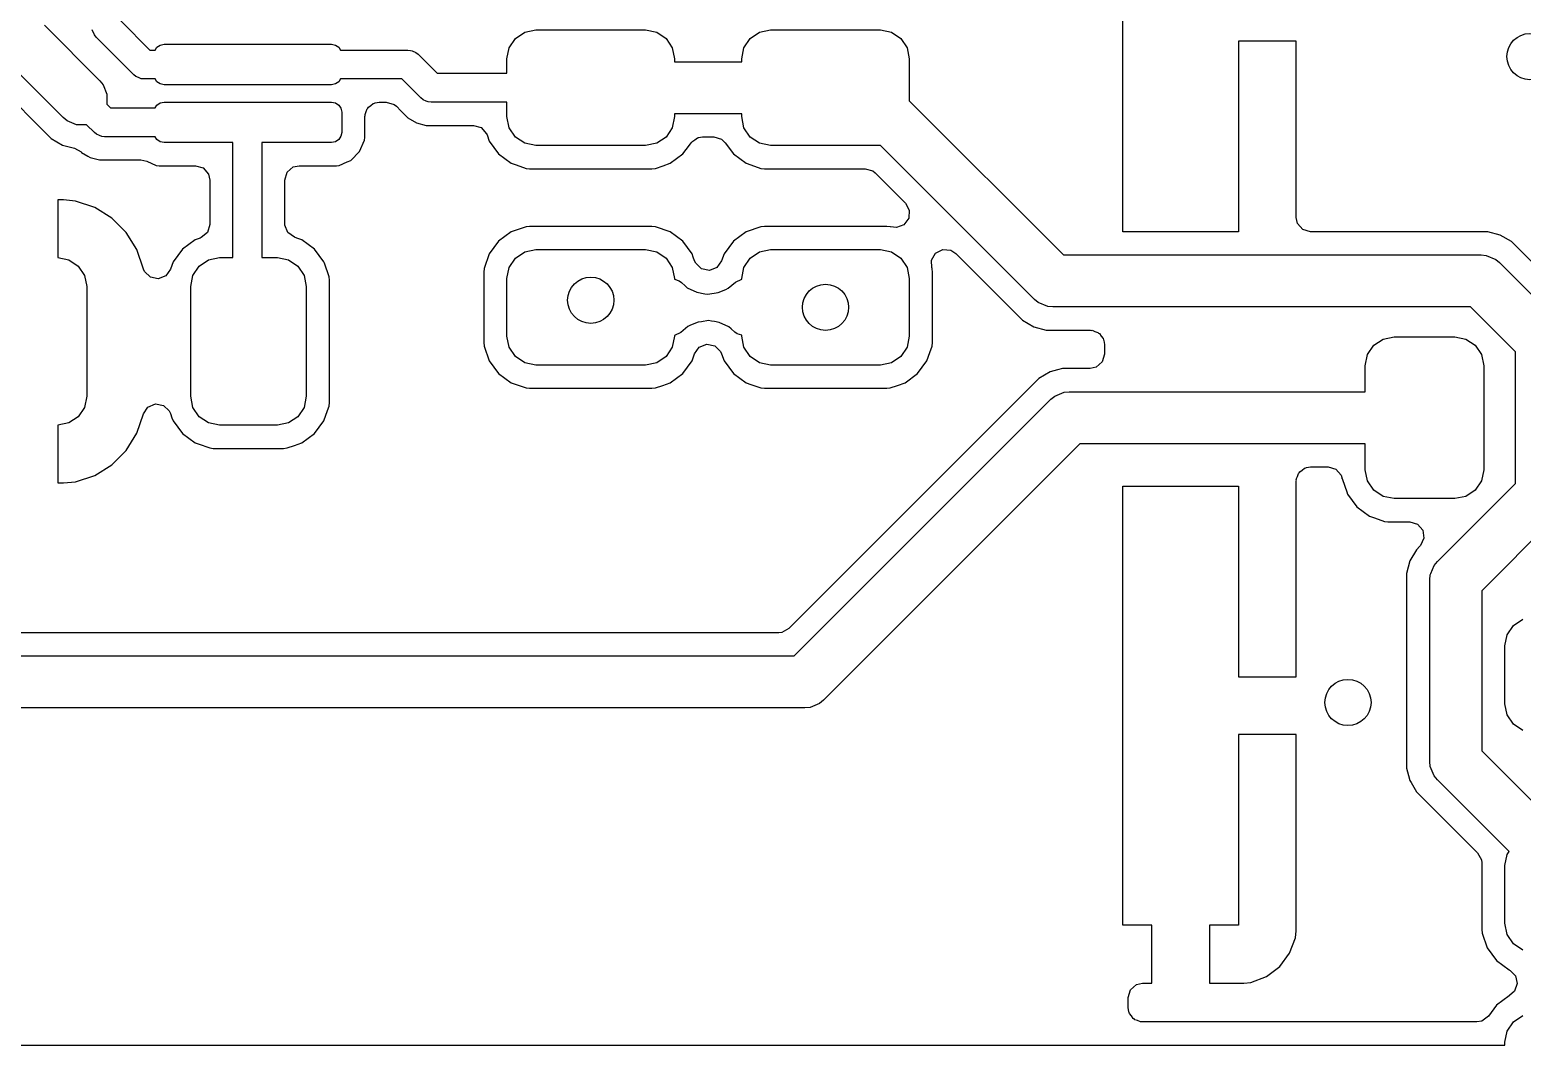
# Model space of a CAD drawing. Extents: x 0.21 to 2.59, y 0.21 to 1.79.
# Drawn here: x 1.634 to 2.142, y 0.766 to 1.112 of the extents above; entities that cross this region are included whole.
import ezdxf

# ---------------------------------------------------------------- set-up
doc = ezdxf.new("R2010")
doc.units = 0
doc.header["$MEASUREMENT"] = 0
doc.layers.add('BLACK', color=7, linetype='CONTINUOUS')

msp = doc.modelspace()

# ---------------------------------------------------------------- linework, layer by layer
at = {"layer": 'BLACK', "linetype": 'CONTINUOUS'}
for p, q in [((2.0063, 1.04331), (2.0063, 1.19291)), ((1.63886, 1.11367), (1.65776, 1.09476)), ((1.66492, 1.11516), (1.67484, 1.10524)), ((1.65591, 1.11038), (1.65517, 1.11216)), ((1.65652, 1.10964), (1.65591, 1.11038)), ((1.65591, 1.11038), (1.65591, 1.11038)), ((1.66932, 1.09684), (1.65652, 1.10964)), ((1.79721, 1.10601), (1.79934, 1.1092)), ((1.79934, 1.1092), (1.80253, 1.11134)), ((1.80253, 1.11134), (1.8063, 1.11209)), ((1.8063, 1.11209), (1.8437, 1.11209)), ((1.8437, 1.11209), (1.84747, 1.11134)), ((1.84747, 1.11134), (1.85066, 1.1092)), ((1.85066, 1.1092), (1.85279, 1.10601)), ((1.87721, 1.10601), (1.87934, 1.1092)), ((1.87934, 1.1092), (1.88253, 1.11134)), ((1.88253, 1.11134), (1.8863, 1.11209)), ((1.8863, 1.11209), (1.9237, 1.11209)), ((1.9237, 1.11209), (1.92747, 1.11134)), ((1.92747, 1.11134), (1.93066, 1.1092)), ((1.93066, 1.1092), (1.93279, 1.10601)), ((1.64524, 1.08224), (1.62374, 1.10374)), ((1.67484, 1.10524), (1.67655, 1.10524)), ((1.67655, 1.10524), (1.67719, 1.1062)), ((1.67719, 1.1062), (1.67831, 1.10694)), ((1.67831, 1.10694), (1.67963, 1.1072)), ((1.67963, 1.1072), (1.73671, 1.1072)), ((1.73671, 1.1072), (1.73803, 1.10694)), ((1.73803, 1.10694), (1.73915, 1.1062)), ((1.73915, 1.1062), (1.73979, 1.10524)), ((1.73979, 1.10524), (1.76269, 1.10524)), ((1.76269, 1.10524), (1.76365, 1.10514)), ((1.76365, 1.10514), (1.76365, 1.10514)), ((1.76365, 1.10514), (1.76416, 1.10493)), ((1.76416, 1.10493), (1.76542, 1.10441)), ((1.76542, 1.10441), (1.76542, 1.10441)), ((1.76542, 1.10441), (1.76616, 1.10379)), ((1.76616, 1.10379), (1.77264, 1.09732)), ((1.79646, 1.10224), (1.79721, 1.10601)), ((1.85279, 1.10601), (1.85354, 1.10224)), ((1.87646, 1.10224), (1.87721, 1.10601)), ((1.93279, 1.10601), (1.93354, 1.10224)), ((2.06535, 1.10827), (2.04567, 1.10827)), ((2.04567, 1.10827), (2.04567, 1.04331)), ((2.06535, 1.04821), (2.06535, 1.10827)), ((1.6166, 1.09971), (1.64121, 1.0751)), ((1.79646, 1.09732), (1.79646, 1.10224)), ((1.85354, 1.10224), (1.85354, 1.10126)), ((1.85354, 1.10126), (1.87646, 1.10126)), ((1.87646, 1.10126), (1.87646, 1.10224)), ((1.93354, 1.10224), (1.93354, 1.08798)), ((1.65776, 1.09476), (1.65887, 1.09342)), ((1.65887, 1.09342), (1.66019, 1.09023)), ((1.67007, 1.09622), (1.66932, 1.09684)), ((1.67089, 1.09588), (1.67007, 1.09622)), ((1.67007, 1.09622), (1.67007, 1.09622)), ((1.67184, 1.09549), (1.67089, 1.09588)), ((1.6728, 1.09539), (1.67184, 1.09549)), ((1.67184, 1.09549), (1.67184, 1.09549)), ((1.67655, 1.09539), (1.6728, 1.09539)), ((1.67719, 1.09443), (1.67655, 1.09539)), ((1.67831, 1.09369), (1.67719, 1.09443)), ((1.67963, 1.09343), (1.67831, 1.09369)), ((1.73671, 1.09343), (1.67963, 1.09343)), ((1.73803, 1.09369), (1.73671, 1.09343)), ((1.73915, 1.09443), (1.73803, 1.09369)), ((1.73979, 1.09539), (1.73915, 1.09443)), ((1.76065, 1.09539), (1.73979, 1.09539)), ((1.76712, 1.08892), (1.76065, 1.09539)), ((1.77264, 1.09732), (1.79646, 1.09732)), ((1.66019, 1.09023), (1.66019, 1.08677)), ((1.76786, 1.08831), (1.76712, 1.08892)), ((1.7689, 1.08788), (1.76786, 1.08831)), ((1.76786, 1.08831), (1.76786, 1.08831)), ((1.66019, 1.08677), (1.66019, 1.08677)), ((1.66019, 1.08677), (1.66141, 1.08555)), ((1.66141, 1.08555), (1.67655, 1.08555)), ((1.67655, 1.08555), (1.67719, 1.08651)), ((1.67719, 1.08651), (1.67831, 1.08726)), ((1.67831, 1.08726), (1.67963, 1.08752)), ((1.67963, 1.08752), (1.73671, 1.08752)), ((1.73671, 1.08752), (1.73803, 1.08726)), ((1.73803, 1.08726), (1.73915, 1.08651)), ((1.73915, 1.08651), (1.7399, 1.08539)), ((1.7399, 1.08539), (1.74016, 1.08407)), ((1.74016, 1.08407), (1.74016, 1.07719)), ((1.74805, 1.08262), (1.74815, 1.08296)), ((1.7481, 1.08331), (1.74853, 1.08426)), ((1.74815, 1.08296), (1.7481, 1.08331)), ((1.74853, 1.08426), (1.74883, 1.08526)), ((1.74883, 1.08526), (1.7491, 1.08549)), ((1.7491, 1.08549), (1.74924, 1.08582)), ((1.74924, 1.08582), (1.75012, 1.08638)), ((1.75012, 1.08638), (1.7509, 1.08706)), ((1.7509, 1.08706), (1.75132, 1.08715)), ((1.75132, 1.08715), (1.75156, 1.0873)), ((1.75156, 1.0873), (1.75293, 1.0875)), ((1.75293, 1.0875), (1.75535, 1.0875)), ((1.75535, 1.0875), (1.75799, 1.08673)), ((1.75799, 1.08673), (1.75881, 1.08607)), ((1.75881, 1.08607), (1.76034, 1.08453)), ((1.76034, 1.08453), (1.76034, 1.08453)), ((1.76034, 1.08453), (1.76273, 1.08215)), ((1.76964, 1.08757), (1.7689, 1.08788)), ((1.7706, 1.08748), (1.76964, 1.08757)), ((1.76964, 1.08757), (1.76964, 1.08757)), ((1.79646, 1.08748), (1.7706, 1.08748)), ((1.79646, 1.08256), (1.79646, 1.08748)), ((1.87646, 1.08354), (1.85354, 1.08354)), ((1.85354, 1.08354), (1.85354, 1.08256)), ((1.87646, 1.08256), (1.87646, 1.08354)), ((1.93354, 1.08798), (1.98609, 1.03543)), ((1.64658, 1.08113), (1.64524, 1.08224)), ((1.64977, 1.07981), (1.64658, 1.08113)), ((1.65323, 1.07981), (1.64977, 1.07981)), ((1.65589, 1.07715), (1.65323, 1.07981)), ((1.65323, 1.07981), (1.65323, 1.07981)), ((1.74805, 1.07549), (1.74805, 1.08262)), ((1.76273, 1.08215), (1.76273, 1.08215)), ((1.76273, 1.08215), (1.76273, 1.08215)), ((1.76273, 1.08215), (1.76565, 1.08046)), ((1.76565, 1.08046), (1.76565, 1.08046)), ((1.76565, 1.08046), (1.76891, 1.07959)), ((1.76891, 1.07959), (1.77229, 1.07959)), ((1.77229, 1.07959), (1.78508, 1.07959)), ((1.78508, 1.07959), (1.78772, 1.07881)), ((1.78772, 1.07881), (1.78953, 1.07673)), ((1.79721, 1.07879), (1.79646, 1.08256)), ((1.79934, 1.0756), (1.79721, 1.07879)), ((1.85279, 1.07879), (1.85066, 1.0756)), ((1.85354, 1.08256), (1.85279, 1.07879)), ((1.87721, 1.07879), (1.87646, 1.08256)), ((1.87934, 1.0756), (1.87721, 1.07879)), ((1.64121, 1.0751), (1.64503, 1.07289)), ((1.64503, 1.07289), (1.64917, 1.07178)), ((1.65664, 1.07654), (1.65589, 1.07715)), ((1.65768, 1.07611), (1.65664, 1.07654)), ((1.65664, 1.07654), (1.65664, 1.07654)), ((1.65841, 1.0758), (1.65768, 1.07611)), ((1.65937, 1.07571), (1.65841, 1.0758)), ((1.65841, 1.0758), (1.65841, 1.0758)), ((1.67655, 1.07571), (1.65937, 1.07571)), ((1.67719, 1.07475), (1.67655, 1.07571)), ((1.67831, 1.074), (1.67719, 1.07475)), ((1.67963, 1.07374), (1.67831, 1.074)), ((1.70308, 1.07374), (1.67963, 1.07374)), ((1.70308, 1.03454), (1.70308, 1.07374)), ((1.73671, 1.07374), (1.71292, 1.07374)), ((1.71292, 1.07374), (1.71292, 1.03454)), ((1.73803, 1.074), (1.73671, 1.07374)), ((1.73915, 1.07475), (1.73803, 1.074)), ((1.7399, 1.07587), (1.73915, 1.07475)), ((1.74016, 1.07719), (1.7399, 1.07587)), ((1.74623, 1.07067), (1.74794, 1.07454)), ((1.74794, 1.07454), (1.74805, 1.07549)), ((1.78953, 1.07673), (1.78969, 1.07632)), ((1.78969, 1.07632), (1.79044, 1.07418)), ((1.79044, 1.07418), (1.79362, 1.06988)), ((1.80253, 1.07347), (1.79934, 1.0756)), ((1.8063, 1.07272), (1.80253, 1.07347)), ((1.84747, 1.07347), (1.8437, 1.07272)), ((1.85066, 1.0756), (1.84747, 1.07347)), ((1.85638, 1.06988), (1.85861, 1.07289)), ((1.85861, 1.07289), (1.85918, 1.07367)), ((1.85918, 1.07367), (1.85934, 1.07379)), ((1.85934, 1.07379), (1.85942, 1.07396)), ((1.85942, 1.07396), (1.86042, 1.07461)), ((1.86042, 1.07461), (1.86137, 1.07533)), ((1.86137, 1.07533), (1.86161, 1.07537)), ((1.86161, 1.07537), (1.86173, 1.07545)), ((1.86173, 1.07545), (1.86311, 1.07565)), ((1.86311, 1.07565), (1.86689, 1.07565)), ((1.86689, 1.07565), (1.86953, 1.07487)), ((1.86953, 1.07487), (1.87082, 1.07367)), ((1.87082, 1.07367), (1.87362, 1.06988)), ((1.88253, 1.07347), (1.87934, 1.0756)), ((1.8863, 1.07272), (1.88253, 1.07347)), ((1.64917, 1.07178), (1.65136, 1.07052)), ((1.65136, 1.07052), (1.6515, 1.07038)), ((1.6515, 1.07038), (1.6515, 1.07038)), ((1.6515, 1.07038), (1.6515, 1.07038)), ((1.6515, 1.07038), (1.65365, 1.06913)), ((1.65365, 1.06913), (1.65442, 1.06869)), ((1.65442, 1.06869), (1.65768, 1.06781)), ((1.65768, 1.06781), (1.67175, 1.06781)), ((1.67175, 1.06781), (1.67372, 1.0674)), ((1.74323, 1.06767), (1.74623, 1.07067)), ((1.79362, 1.06988), (1.79792, 1.0667)), ((1.8437, 1.07272), (1.8063, 1.07272)), ((1.85208, 1.0667), (1.85638, 1.06988)), ((1.87362, 1.06988), (1.87362, 1.06988)), ((1.87362, 1.06988), (1.87362, 1.06988)), ((1.87362, 1.06988), (1.87792, 1.0667)), ((1.9237, 1.07272), (1.8863, 1.07272)), ((1.92375, 1.07273), (1.9237, 1.07272)), ((1.97616, 1.02031), (1.92375, 1.07273)), ((1.67372, 1.0674), (1.67699, 1.06596)), ((1.67699, 1.06596), (1.67793, 1.06585)), ((1.67793, 1.06585), (1.6903, 1.06585)), ((1.6903, 1.06585), (1.69294, 1.06507)), ((1.69294, 1.06507), (1.69474, 1.06299)), ((1.69474, 1.06299), (1.69519, 1.06096)), ((1.72081, 1.06096), (1.72159, 1.0636)), ((1.72159, 1.0636), (1.72367, 1.06541)), ((1.72367, 1.06541), (1.7257, 1.06585)), ((1.7257, 1.06585), (1.73841, 1.06585)), ((1.73841, 1.06585), (1.73935, 1.06596)), ((1.73841, 1.06585), (1.73841, 1.06585)), ((1.73935, 1.06596), (1.74197, 1.06711)), ((1.74197, 1.06711), (1.74323, 1.06767)), ((1.74323, 1.06767), (1.74323, 1.06767)), ((1.74323, 1.06767), (1.74323, 1.06767)), ((1.79792, 1.0667), (1.7996, 1.06611)), ((1.7996, 1.06611), (1.80296, 1.06494)), ((1.80296, 1.06494), (1.80416, 1.06482)), ((1.80416, 1.06482), (1.80416, 1.06482)), ((1.80416, 1.06482), (1.84584, 1.06482)), ((1.84584, 1.06482), (1.84704, 1.06494)), ((1.84704, 1.06494), (1.84964, 1.06585)), ((1.84704, 1.06494), (1.84704, 1.06494)), ((1.84964, 1.06585), (1.85208, 1.0667)), ((1.87792, 1.0667), (1.8796, 1.06611)), ((1.8796, 1.06611), (1.88296, 1.06494)), ((1.88296, 1.06494), (1.88416, 1.06482)), ((1.88416, 1.06482), (1.88416, 1.06482)), ((1.88416, 1.06482), (1.91846, 1.06482)), ((1.91846, 1.06482), (1.9211, 1.06405)), ((1.9211, 1.06405), (1.92192, 1.06339)), ((1.92192, 1.06339), (1.93223, 1.05308)), ((1.69519, 1.06096), (1.69519, 1.04577)), ((1.72081, 1.04606), (1.72081, 1.06096)), ((1.64541, 1.05423), (1.64344, 1.05423)), ((1.64344, 1.05423), (1.64344, 1.03454)), ((1.64945, 1.05382), (1.64541, 1.05423)), ((1.656, 1.05164), (1.64945, 1.05382)), ((1.64945, 1.05382), (1.64945, 1.05382)), ((1.93223, 1.05308), (1.93355, 1.05066)), ((1.66188, 1.04802), (1.656, 1.05164)), ((1.656, 1.05164), (1.656, 1.05164)), ((1.66676, 1.04314), (1.66188, 1.04802)), ((1.93335, 1.04792), (1.9317, 1.04572)), ((1.93355, 1.05066), (1.93335, 1.04792)), ((2.0658, 1.04618), (2.06535, 1.04821)), ((1.67038, 1.03726), (1.66676, 1.04314)), ((1.69441, 1.04314), (1.69233, 1.04133)), ((1.69519, 1.04577), (1.69441, 1.04314)), ((1.72084, 1.04561), (1.72081, 1.04606)), ((1.72185, 1.04305), (1.72084, 1.04561)), ((1.72408, 1.04145), (1.72185, 1.04305)), ((1.79792, 1.0433), (1.79362, 1.04012)), ((1.80296, 1.04506), (1.79792, 1.0433)), ((1.79792, 1.0433), (1.79792, 1.0433)), ((1.80416, 1.04518), (1.80296, 1.04506)), ((1.80296, 1.04506), (1.80296, 1.04506)), ((1.84584, 1.04518), (1.80416, 1.04518)), ((1.80416, 1.04518), (1.80416, 1.04518)), ((1.84704, 1.04506), (1.84584, 1.04518)), ((1.84584, 1.04518), (1.84584, 1.04518)), ((1.85208, 1.0433), (1.84704, 1.04506)), ((1.85638, 1.04012), (1.85208, 1.0433)), ((1.85208, 1.0433), (1.85208, 1.0433)), ((1.87792, 1.0433), (1.87362, 1.04012)), ((1.88296, 1.04506), (1.87792, 1.0433)), ((1.87792, 1.0433), (1.87792, 1.0433)), ((1.88416, 1.04518), (1.88296, 1.04506)), ((1.88296, 1.04506), (1.88296, 1.04506)), ((1.92584, 1.04518), (1.88416, 1.04518)), ((1.88416, 1.04518), (1.88416, 1.04518)), ((1.92704, 1.04506), (1.92584, 1.04518)), ((1.92584, 1.04518), (1.92584, 1.04518)), ((1.92717, 1.04502), (1.92704, 1.04506)), ((1.92704, 1.04506), (1.92704, 1.04506)), ((1.92913, 1.04476), (1.92717, 1.04502)), ((1.9317, 1.04572), (1.92913, 1.04476)), ((2.04567, 1.04331), (2.0063, 1.04331)), ((2.0676, 1.0441), (2.0658, 1.04618)), ((2.07024, 1.04333), (2.0676, 1.0441)), ((2.13061, 1.04333), (2.07024, 1.04333)), ((2.13487, 1.04219), (2.13061, 1.04333)), ((2.13061, 1.04333), (2.13061, 1.04333)), ((1.67258, 1.03064), (1.67038, 1.03726)), ((1.67038, 1.03726), (1.67038, 1.03726)), ((1.68588, 1.03738), (1.6827, 1.03308)), ((1.69018, 1.04056), (1.68588, 1.03738)), ((1.69192, 1.04117), (1.69018, 1.04056)), ((1.69233, 1.04133), (1.69192, 1.04117)), ((1.72489, 1.04117), (1.72408, 1.04145)), ((1.72663, 1.04056), (1.72489, 1.04117)), ((1.73093, 1.03738), (1.72663, 1.04056)), ((1.7341, 1.03308), (1.73093, 1.03738)), ((1.79362, 1.04012), (1.79044, 1.03582)), ((1.80253, 1.03653), (1.8063, 1.03728)), ((1.8063, 1.03728), (1.8437, 1.03728)), ((1.8437, 1.03728), (1.84747, 1.03653)), ((1.85956, 1.03582), (1.85638, 1.04012)), ((1.87362, 1.04012), (1.87044, 1.03582)), ((1.88253, 1.03653), (1.8863, 1.03728)), ((1.8863, 1.03728), (1.9237, 1.03728)), ((1.9237, 1.03728), (1.92747, 1.03653)), ((1.94251, 1.03604), (1.94495, 1.03731)), ((1.94495, 1.03731), (1.94769, 1.03706)), ((2.13869, 1.03998), (2.13487, 1.04219)), ((2.15939, 1.01928), (2.13869, 1.03998)), ((1.64344, 1.03454), (1.64721, 1.03379)), ((1.64721, 1.03379), (1.6504, 1.03166)), ((1.6827, 1.03308), (1.68182, 1.03057)), ((1.6916, 1.03166), (1.69479, 1.03379)), ((1.69479, 1.03379), (1.69856, 1.03454)), ((1.69856, 1.03454), (1.70308, 1.03454)), ((1.71292, 1.03454), (1.71824, 1.03454)), ((1.71824, 1.03454), (1.72201, 1.03379)), ((1.72201, 1.03379), (1.7252, 1.03166)), ((1.73426, 1.03263), (1.7341, 1.03308)), ((1.73587, 1.02804), (1.73426, 1.03263)), ((1.79044, 1.03582), (1.78868, 1.03078)), ((1.79044, 1.03582), (1.79044, 1.03582)), ((1.79721, 1.03121), (1.79934, 1.0344)), ((1.79934, 1.0344), (1.80253, 1.03653)), ((1.84747, 1.03653), (1.85066, 1.0344)), ((1.85066, 1.0344), (1.85279, 1.03121)), ((1.85994, 1.03473), (1.85956, 1.03582)), ((1.86039, 1.03344), (1.85994, 1.03473)), ((1.86076, 1.03263), (1.86039, 1.03344)), ((1.86275, 1.03072), (1.86076, 1.03263)), ((1.86961, 1.03344), (1.868, 1.03121)), ((1.87044, 1.03582), (1.86961, 1.03344)), ((1.87044, 1.03582), (1.87044, 1.03582)), ((1.87721, 1.03121), (1.87934, 1.0344)), ((1.87934, 1.0344), (1.88253, 1.03653)), ((1.92747, 1.03653), (1.93066, 1.0344)), ((1.93066, 1.0344), (1.93279, 1.03121)), ((1.94114, 1.03365), (1.94251, 1.03604)), ((1.94127, 1.03107), (1.94114, 1.03365)), ((1.94769, 1.03706), (1.94934, 1.03597)), ((1.94934, 1.03597), (1.97214, 1.01317)), ((1.98609, 1.03543), (2.12841, 1.03543)), ((2.12841, 1.03543), (2.13013, 1.03526)), ((2.13013, 1.03526), (2.13013, 1.03526)), ((2.13013, 1.03526), (2.13333, 1.03394)), ((2.13333, 1.03394), (2.13467, 1.03284)), ((2.13467, 1.03284), (2.15225, 1.01526)), ((1.6504, 1.03166), (1.65253, 1.02847)), ((1.65253, 1.02847), (1.65328, 1.0247)), ((1.67298, 1.02975), (1.67258, 1.03064)), ((1.67496, 1.02785), (1.67298, 1.02975)), ((1.67766, 1.02732), (1.67496, 1.02785)), ((1.68022, 1.02833), (1.67766, 1.02732)), ((1.68182, 1.03057), (1.68022, 1.02833)), ((1.68872, 1.0247), (1.68947, 1.02847)), ((1.68947, 1.02847), (1.6916, 1.03166)), ((1.7252, 1.03166), (1.72734, 1.02847)), ((1.72734, 1.02847), (1.72809, 1.0247)), ((1.73598, 1.02684), (1.73587, 1.02804)), ((1.73587, 1.02804), (1.73587, 1.02804)), ((1.78868, 1.03078), (1.78856, 1.02958)), ((1.78856, 1.02958), (1.78856, 1.00562)), ((1.78868, 1.03078), (1.78868, 1.03078)), ((1.79646, 1.02744), (1.79721, 1.03121)), ((1.79646, 1.00776), (1.79646, 1.02744)), ((1.85279, 1.03121), (1.85354, 1.02744)), ((1.85354, 1.02744), (1.85354, 1.02714)), ((1.85354, 1.02714), (1.85516, 1.02667)), ((1.86545, 1.03019), (1.86275, 1.03072)), ((1.868, 1.03121), (1.86545, 1.03019)), ((1.87427, 1.02622), (1.87646, 1.02724)), ((1.87646, 1.02744), (1.87721, 1.03121)), ((1.87646, 1.02724), (1.87646, 1.02744)), ((1.93279, 1.03121), (1.93354, 1.02744)), ((1.93354, 1.02744), (1.93354, 1.00776)), ((1.94127, 1.03101), (1.94126, 1.03107)), ((1.94126, 1.03107), (1.94127, 1.03107)), ((1.94128, 1.03091), (1.94127, 1.03101)), ((1.94132, 1.03078), (1.94128, 1.03091)), ((1.94133, 1.03071), (1.94132, 1.03078)), ((1.94144, 1.02958), (1.94133, 1.03071)), ((1.94144, 1.00562), (1.94144, 1.02958)), ((1.65328, 1.0247), (1.65328, 0.9873)), ((1.68872, 0.9873), (1.68872, 1.0247)), ((1.72809, 1.0247), (1.72809, 0.9873)), ((1.73598, 0.98516), (1.73598, 1.02684)), ((1.85516, 1.02667), (1.8559, 1.02608)), ((1.8559, 1.02608), (1.85715, 1.02489)), ((1.85715, 1.02489), (1.8579, 1.02424)), ((1.8579, 1.02424), (1.86119, 1.02278)), ((1.86119, 1.02278), (1.86389, 1.02225)), ((1.86389, 1.02225), (1.86487, 1.02212)), ((1.86487, 1.02212), (1.86843, 1.02267)), ((1.86843, 1.02267), (1.87099, 1.02368)), ((1.87099, 1.02368), (1.87188, 1.0241)), ((1.87188, 1.0241), (1.87312, 1.0252)), ((1.87312, 1.0252), (1.87427, 1.02622)), ((1.9775, 1.01921), (1.97616, 1.02031)), ((1.9807, 1.01789), (1.9775, 1.01921)), ((1.98243, 1.01772), (1.9807, 1.01789)), ((1.9807, 1.01789), (1.9807, 1.01789)), ((2.12474, 1.01772), (1.98243, 1.01772)), ((2.13972, 1.00273), (2.12474, 1.01772)), ((1.86157, 1.01253), (1.85901, 1.01151)), ((1.86272, 1.0127), (1.86157, 1.01253)), ((1.86513, 1.01308), (1.86272, 1.0127)), ((1.86272, 1.0127), (1.86272, 1.0127)), ((1.86611, 1.01294), (1.86513, 1.01308)), ((1.86721, 1.01273), (1.86611, 1.01294)), ((1.86881, 1.01241), (1.86721, 1.01273)), ((1.86721, 1.01273), (1.86721, 1.01273)), ((1.8721, 1.01095), (1.86881, 1.01241)), ((1.97214, 1.01317), (1.97596, 1.01096)), ((1.79721, 1.00399), (1.79646, 1.00776)), ((1.85354, 1.00776), (1.85279, 1.00399)), ((1.85573, 1.00898), (1.85354, 1.00795)), ((1.85354, 1.00795), (1.85354, 1.00776)), ((1.85812, 1.01109), (1.85573, 1.00898)), ((1.85901, 1.01151), (1.85812, 1.01109)), ((1.87283, 1.01033), (1.8721, 1.01095)), ((1.8721, 1.01095), (1.8721, 1.01095)), ((1.8721, 1.01095), (1.8721, 1.01095)), ((1.87285, 1.01031), (1.87283, 1.01033)), ((1.87286, 1.01031), (1.87285, 1.01031)), ((1.8741, 1.00912), (1.87286, 1.01031)), ((1.87484, 1.00853), (1.8741, 1.00912)), ((1.87646, 1.00806), (1.87484, 1.00853)), ((1.87646, 1.00776), (1.87646, 1.00806)), ((1.87721, 1.00399), (1.87646, 1.00776)), ((1.93354, 1.00776), (1.93279, 1.00399)), ((1.97596, 1.01096), (1.98022, 1.00982)), ((1.98022, 1.00982), (1.98022, 1.00982)), ((1.98022, 1.00982), (1.99512, 1.00982)), ((1.99512, 1.00982), (1.99546, 1.00972)), ((1.99546, 1.00972), (1.99581, 1.00977)), ((1.99581, 1.00977), (1.99676, 1.00934)), ((1.99676, 1.00934), (1.99776, 1.00905)), ((1.99776, 1.00905), (1.99799, 1.00878)), ((1.99799, 1.00878), (1.99832, 1.00863)), ((1.99832, 1.00863), (1.99888, 1.00776)), ((1.99888, 1.00776), (1.99956, 1.00697)), ((1.99956, 1.00697), (1.99965, 1.00655)), ((2.09178, 1.00468), (2.09497, 1.00681)), ((2.09497, 1.00681), (2.09874, 1.00756)), ((2.09874, 1.00756), (2.11941, 1.00756)), ((2.11941, 1.00756), (2.12318, 1.00681)), ((2.12318, 1.00681), (2.12637, 1.00468)), ((1.78856, 1.00562), (1.78868, 1.00442)), ((1.78868, 1.00442), (1.78868, 1.00442)), ((1.78868, 1.00442), (1.79044, 0.99937)), ((1.79934, 1.0008), (1.79721, 1.00399)), ((1.85279, 1.00399), (1.85066, 1.0008)), ((1.85956, 0.99937), (1.86039, 1.00176)), ((1.86039, 1.00176), (1.862, 1.00399)), ((1.862, 1.00399), (1.86455, 1.00501)), ((1.86455, 1.00501), (1.86725, 1.00448)), ((1.86725, 1.00448), (1.86924, 1.00257)), ((1.86924, 1.00257), (1.86961, 1.00176)), ((1.86961, 1.00176), (1.87044, 0.99937)), ((1.87934, 1.0008), (1.87721, 1.00399)), ((1.93279, 1.00399), (1.93066, 1.0008)), ((1.93956, 0.99937), (1.94055, 1.00221)), ((1.94055, 1.00221), (1.94132, 1.00442)), ((1.94132, 1.00442), (1.94144, 1.00562)), ((1.94132, 1.00442), (1.94132, 1.00442)), ((2, 1.00163), (1.99923, 0.99899)), ((1.99965, 1.00655), (1.9998, 1.00632)), ((1.9998, 1.00632), (2, 1.00494)), ((2, 1.00494), (2, 1.00163)), ((2.08965, 1.00148), (2.09178, 1.00468)), ((2.12637, 1.00468), (2.1285, 1.00148)), ((2.14008, 1.00244), (2.13972, 1.00273)), ((2.14008, 0.95756), (2.14008, 1.00244)), ((1.79044, 0.99937), (1.79044, 0.99937)), ((1.79044, 0.99937), (1.79362, 0.99507)), ((1.80253, 0.99866), (1.79934, 1.0008)), ((1.8063, 0.99791), (1.80253, 0.99866)), ((1.8437, 0.99791), (1.8063, 0.99791)), ((1.84747, 0.99866), (1.8437, 0.99791)), ((1.85066, 1.0008), (1.84747, 0.99866)), ((1.85638, 0.99507), (1.85956, 0.99937)), ((1.87044, 0.99937), (1.87362, 0.99507)), ((1.88253, 0.99866), (1.87934, 1.0008)), ((1.8863, 0.99791), (1.88253, 0.99866)), ((1.9237, 0.99791), (1.8863, 0.99791)), ((1.92747, 0.99866), (1.9237, 0.99791)), ((1.93066, 1.0008), (1.92747, 0.99866)), ((1.93638, 0.99507), (1.93956, 0.99937)), ((1.98579, 0.99675), (1.98403, 0.99628)), ((1.99512, 0.99675), (1.98579, 0.99675)), ((1.99715, 0.99719), (1.99512, 0.99675)), ((1.99923, 0.99899), (1.99715, 0.99719)), ((2.0889, 0.99772), (2.08965, 1.00148)), ((2.0889, 0.98886), (2.0889, 0.99772)), ((2.1285, 1.00148), (2.12925, 0.99772)), ((2.12925, 0.99772), (2.12925, 0.96228)), ((1.79362, 0.99507), (1.79792, 0.9919)), ((1.79792, 0.9919), (1.7996, 0.99131)), ((1.84956, 0.99101), (1.85208, 0.9919)), ((1.85208, 0.9919), (1.85638, 0.99507)), ((1.87362, 0.99507), (1.87792, 0.9919)), ((1.87792, 0.9919), (1.8796, 0.99131)), ((1.97771, 0.9934), (1.89249, 0.90818)), ((1.92956, 0.99101), (1.93208, 0.9919)), ((1.93208, 0.9919), (1.93638, 0.99507)), ((1.98153, 0.99561), (1.97771, 0.9934)), ((1.97771, 0.9934), (1.97771, 0.9934)), ((1.98403, 0.99628), (1.98153, 0.99561)), ((1.98153, 0.99561), (1.98153, 0.99561)), ((1.98403, 0.99628), (1.98403, 0.99628)), ((1.65328, 0.9873), (1.65253, 0.98353)), ((1.68947, 0.98353), (1.68872, 0.9873)), ((1.72809, 0.9873), (1.72734, 0.98353)), ((1.7996, 0.99131), (1.80296, 0.99013)), ((1.80296, 0.99013), (1.80416, 0.99002)), ((1.80416, 0.99002), (1.80416, 0.99002)), ((1.80416, 0.99002), (1.84584, 0.99002)), ((1.84584, 0.99002), (1.84704, 0.99013)), ((1.84704, 0.99013), (1.84956, 0.99101)), ((1.84704, 0.99013), (1.84704, 0.99013)), ((1.8796, 0.99131), (1.88296, 0.99013)), ((1.88296, 0.99013), (1.88416, 0.99002)), ((1.88416, 0.99002), (1.88416, 0.99002)), ((1.88416, 0.99002), (1.92584, 0.99002)), ((1.92584, 0.99002), (1.92704, 0.99013)), ((1.92704, 0.99013), (1.92956, 0.99101)), ((1.92704, 0.99013), (1.92704, 0.99013)), ((1.98174, 0.98626), (1.98308, 0.98737)), ((1.98308, 0.98737), (1.98627, 0.98869)), ((1.98627, 0.98869), (1.988, 0.98886)), ((1.98627, 0.98869), (1.98627, 0.98869)), ((1.988, 0.98886), (2.0889, 0.98886)), ((1.65253, 0.98353), (1.6504, 0.98034)), ((1.67038, 0.97474), (1.67258, 0.98136)), ((1.67258, 0.98136), (1.67414, 0.98362)), ((1.67414, 0.98362), (1.67668, 0.98468)), ((1.67668, 0.98468), (1.67939, 0.98419)), ((1.67939, 0.98419), (1.68141, 0.98232)), ((1.68141, 0.98232), (1.68182, 0.98143)), ((1.68182, 0.98143), (1.68233, 0.97998)), ((1.6916, 0.98034), (1.68947, 0.98353)), ((1.72734, 0.98353), (1.7252, 0.98034)), ((1.7341, 0.97892), (1.73535, 0.98247)), ((1.73535, 0.98247), (1.73587, 0.98396)), ((1.73587, 0.98396), (1.73598, 0.98516)), ((1.73587, 0.98396), (1.73587, 0.98396)), ((1.89433, 0.89886), (1.98174, 0.98626)), ((1.64721, 0.97821), (1.64344, 0.97746)), ((1.64344, 0.97746), (1.64344, 0.95777)), ((1.6504, 0.98034), (1.64721, 0.97821)), ((1.68233, 0.97998), (1.6827, 0.97892)), ((1.6827, 0.97892), (1.68588, 0.97462)), ((1.69479, 0.97821), (1.6916, 0.98034)), ((1.69856, 0.97746), (1.69479, 0.97821)), ((1.71824, 0.97746), (1.69856, 0.97746)), ((1.72201, 0.97821), (1.71824, 0.97746)), ((1.7252, 0.98034), (1.72201, 0.97821)), ((1.73093, 0.97462), (1.7341, 0.97892)), ((1.66676, 0.96886), (1.67038, 0.97474)), ((1.67038, 0.97474), (1.67038, 0.97474)), ((1.68588, 0.97462), (1.69018, 0.97144)), ((1.69018, 0.97144), (1.69128, 0.97106)), ((1.7241, 0.97056), (1.72663, 0.97144)), ((1.72663, 0.97144), (1.73093, 0.97462)), ((1.99167, 0.97114), (1.90426, 0.88374)), ((2.0889, 0.97114), (1.99167, 0.97114)), ((2.0889, 0.96228), (2.0889, 0.97114)), ((1.66188, 0.96398), (1.66676, 0.96886)), ((1.69128, 0.97106), (1.69522, 0.96968)), ((1.69522, 0.96968), (1.69642, 0.96956)), ((1.69642, 0.96956), (1.69642, 0.96956)), ((1.69642, 0.96956), (1.72038, 0.96956)), ((1.72038, 0.96956), (1.72158, 0.96968)), ((1.72158, 0.96968), (1.7241, 0.97056)), ((1.72158, 0.96968), (1.72158, 0.96968)), ((1.656, 0.96036), (1.66188, 0.96398)), ((2.06584, 0.96001), (2.06613, 0.96101)), ((2.06613, 0.96101), (2.0664, 0.96124)), ((2.0664, 0.96124), (2.06655, 0.96156)), ((2.06655, 0.96156), (2.06742, 0.96213)), ((2.06742, 0.96213), (2.06821, 0.96281)), ((2.06821, 0.96281), (2.06862, 0.9629)), ((2.06862, 0.9629), (2.06886, 0.96305)), ((2.06886, 0.96305), (2.07024, 0.96325)), ((2.07024, 0.96325), (2.07627, 0.96325)), ((2.07627, 0.96325), (2.07891, 0.96247)), ((2.07891, 0.96247), (2.08071, 0.96039)), ((2.08965, 0.95852), (2.0889, 0.96228)), ((2.12925, 0.96228), (2.1285, 0.95852)), ((1.64344, 0.95777), (1.64541, 0.95777)), ((1.64541, 0.95777), (1.64945, 0.95818)), ((1.64541, 0.95777), (1.64541, 0.95777)), ((1.64945, 0.95818), (1.656, 0.96036)), ((1.656, 0.96036), (1.656, 0.96036)), ((2.0063, 0.80709), (2.0063, 0.95669)), ((2.0063, 0.95669), (2.04567, 0.95669)), ((2.04567, 0.95669), (2.04567, 0.89173)), ((2.06535, 0.95837), (2.06545, 0.95871)), ((2.06535, 0.89173), (2.06535, 0.95837)), ((2.0654, 0.95906), (2.06584, 0.96001)), ((2.06545, 0.95871), (2.0654, 0.95906)), ((2.08071, 0.96039), (2.08102, 0.95923)), ((2.08102, 0.95923), (2.08105, 0.95924)), ((2.08105, 0.95924), (2.08112, 0.95895)), ((2.08112, 0.95895), (2.0826, 0.95472)), ((2.09178, 0.95532), (2.08965, 0.95852)), ((2.11346, 0.93101), (2.13972, 0.95727)), ((2.1285, 0.95852), (2.12637, 0.95532)), ((2.13972, 0.95727), (2.14008, 0.95756)), ((2.0826, 0.95472), (2.08288, 0.9539)), ((2.08288, 0.9539), (2.08606, 0.9496)), ((2.09497, 0.95319), (2.09178, 0.95532)), ((2.09874, 0.95244), (2.09497, 0.95319)), ((2.11941, 0.95244), (2.09874, 0.95244)), ((2.12318, 0.95319), (2.11941, 0.95244)), ((2.12637, 0.95532), (2.12318, 0.95319)), ((2.08606, 0.9496), (2.09036, 0.94643)), ((2.09036, 0.94643), (2.09204, 0.94584)), ((2.09204, 0.94584), (2.09541, 0.94466)), ((2.09541, 0.94466), (2.0966, 0.94455)), ((2.0966, 0.94455), (2.0966, 0.94455)), ((2.0966, 0.94455), (2.10405, 0.94455)), ((2.10405, 0.94455), (2.10669, 0.94377)), ((2.10669, 0.94377), (2.10849, 0.94169)), ((2.10849, 0.94169), (2.10888, 0.93897)), ((2.15225, 0.94474), (2.12858, 0.92107)), ((2.1075, 0.93621), (2.10632, 0.93503)), ((2.10774, 0.93647), (2.1075, 0.93621)), ((2.10888, 0.93897), (2.10774, 0.93647)), ((2.10411, 0.93121), (2.10297, 0.92695)), ((2.10632, 0.93503), (2.10411, 0.93121)), ((2.10411, 0.93121), (2.10411, 0.93121)), ((2.10632, 0.93503), (2.10632, 0.93503)), ((2.11236, 0.92966), (2.11346, 0.93101)), ((2.10297, 0.92695), (2.10297, 0.86508)), ((2.11087, 0.92474), (2.11104, 0.92647)), ((2.11104, 0.92647), (2.11123, 0.92695)), ((2.11123, 0.92695), (2.11236, 0.92966)), ((2.11087, 0.86287), (2.11087, 0.92474)), ((2.12858, 0.92107), (2.12858, 0.86654)), ((2.13934, 0.9092), (2.14253, 0.91134)), ((1.88904, 0.90675), (1.62896, 0.90675)), ((1.89008, 0.90686), (1.88904, 0.90675)), ((1.89249, 0.90818), (1.89008, 0.90686)), ((2.13646, 0.90224), (2.13721, 0.90601)), ((2.13721, 0.90601), (2.13934, 0.9092)), ((2.13646, 0.88256), (2.13646, 0.90224)), ((1.62367, 0.89886), (1.89433, 0.89886)), ((2.04567, 0.89173), (2.06535, 0.89173)), ((1.898, 0.88114), (1.62, 0.88114)), ((1.89973, 0.88131), (1.898, 0.88114)), ((1.90292, 0.88263), (1.89973, 0.88131)), ((1.89973, 0.88131), (1.89973, 0.88131)), ((1.90426, 0.88374), (1.90292, 0.88263)), ((2.13721, 0.87879), (2.13646, 0.88256)), ((2.13934, 0.8756), (2.13721, 0.87879)), ((2.14253, 0.87347), (2.13934, 0.8756)), ((2.06535, 0.87205), (2.04567, 0.87205)), ((2.04567, 0.87205), (2.04567, 0.80709)), ((2.06535, 0.8052), (2.06535, 0.87205)), ((2.10297, 0.86508), (2.10297, 0.86067)), ((2.12858, 0.86654), (2.15784, 0.83728)), ((2.10297, 0.86067), (2.10366, 0.85812)), ((2.11104, 0.86115), (2.11087, 0.86287)), ((2.11236, 0.85795), (2.11104, 0.86115)), ((2.11104, 0.86115), (2.11104, 0.86115)), ((2.10366, 0.85812), (2.10411, 0.85641)), ((2.10411, 0.85641), (2.10411, 0.85641)), ((2.10411, 0.85641), (2.10448, 0.85577)), ((2.10448, 0.85577), (2.10632, 0.85259)), ((2.11346, 0.85661), (2.11236, 0.85795)), ((2.13787, 0.8322), (2.11346, 0.85661)), ((2.10632, 0.85259), (2.10632, 0.85259)), ((2.10632, 0.85259), (2.12713, 0.83177)), ((2.12713, 0.83177), (2.12845, 0.82936)), ((2.12845, 0.82936), (2.12856, 0.82832)), ((2.13646, 0.82744), (2.13721, 0.83121)), ((2.13721, 0.83121), (2.13787, 0.8322)), ((2.12856, 0.82832), (2.12856, 0.80562)), ((2.13646, 0.80776), (2.13646, 0.82744)), ((2.01614, 0.80709), (2.0063, 0.80709)), ((2.01614, 0.7874), (2.01614, 0.80709)), ((2.04567, 0.80709), (2.03583, 0.80709)), ((2.03583, 0.80709), (2.03583, 0.7874)), ((2.0651, 0.80286), (2.06535, 0.8052)), ((2.06535, 0.8052), (2.06535, 0.8052)), ((2.12856, 0.80562), (2.12868, 0.80442)), ((2.12868, 0.80442), (2.12868, 0.80442)), ((2.12868, 0.80442), (2.13044, 0.79937)), ((2.13721, 0.80399), (2.13646, 0.80776)), ((2.13934, 0.8008), (2.13721, 0.80399)), ((2.06312, 0.79756), (2.0651, 0.80286)), ((2.0651, 0.80286), (2.0651, 0.80286)), ((2.13044, 0.79937), (2.13044, 0.79937)), ((2.13044, 0.79937), (2.13362, 0.79507)), ((2.14253, 0.79866), (2.13934, 0.8008)), ((2.05973, 0.79302), (2.06312, 0.79756)), ((2.06312, 0.79756), (2.06312, 0.79756)), ((2.13362, 0.79507), (2.13792, 0.7919)), ((2.0499, 0.78765), (2.0552, 0.78963)), ((2.0552, 0.78963), (2.05973, 0.79302)), ((2.0552, 0.78963), (2.0552, 0.78963)), ((2.05973, 0.79302), (2.05973, 0.79302)), ((2.13792, 0.7919), (2.13792, 0.7919)), ((2.13792, 0.7919), (2.13807, 0.79182)), ((2.13807, 0.79182), (2.13821, 0.79168)), ((2.13821, 0.79168), (2.13821, 0.79168)), ((2.13821, 0.79168), (2.13821, 0.79168)), ((2.13821, 0.79168), (2.14004, 0.7899)), ((2.14004, 0.7899), (2.14067, 0.78722)), ((2.00809, 0.78252), (2.00887, 0.78516)), ((2.00887, 0.78516), (2.01094, 0.78696)), ((2.01094, 0.78696), (2.01297, 0.7874)), ((2.01297, 0.7874), (2.01614, 0.7874)), ((2.03583, 0.7874), (2.04755, 0.7874)), ((2.04755, 0.7874), (2.0499, 0.78765)), ((2.04755, 0.7874), (2.04755, 0.7874)), ((2.0499, 0.78765), (2.0499, 0.78765)), ((2.13792, 0.7831), (2.13362, 0.77993)), ((2.13807, 0.78318), (2.13792, 0.7831)), ((2.13974, 0.78463), (2.13807, 0.78318)), ((2.14067, 0.78722), (2.13974, 0.78463)), ((2.00809, 0.77904), (2.00809, 0.78252)), ((2.00829, 0.77766), (2.00809, 0.77904)), ((2.13362, 0.77993), (2.13082, 0.77614)), ((2.00844, 0.77742), (2.00829, 0.77766)), ((2.00853, 0.77701), (2.00844, 0.77742)), ((2.00921, 0.77622), (2.00853, 0.77701)), ((2.00978, 0.77535), (2.00921, 0.77622)), ((2.0101, 0.7752), (2.00978, 0.77535)), ((2.01033, 0.77493), (2.0101, 0.7752)), ((2.01133, 0.77464), (2.01033, 0.77493)), ((2.01228, 0.7742), (2.01133, 0.77464)), ((2.01263, 0.77425), (2.01228, 0.7742)), ((2.01297, 0.77415), (2.01263, 0.77425)), ((2.12689, 0.77415), (2.01297, 0.77415)), ((2.12863, 0.77447), (2.12689, 0.77415)), ((2.13082, 0.77614), (2.12863, 0.77447)), ((2.13721, 0.77101), (2.13934, 0.7742)), ((2.13934, 0.7742), (2.14253, 0.77634)), ((2.13646, 0.76724), (2.13721, 0.77101)), ((1.28127, 0.76626), (2.13646, 0.76626)), ((2.13646, 0.76626), (2.13646, 0.76724))]:
    msp.add_line(p, q, dxfattribs=at)
at = {"layer": 'BLACK'}
for centre in [(2.145, 1.103), (1.825, 1.02), (1.905, 1.0176), (2.083, 0.883)]:
    msp.add_circle(centre, 0.00787, dxfattribs=at)

doc.saveas('drawing.dxf')
